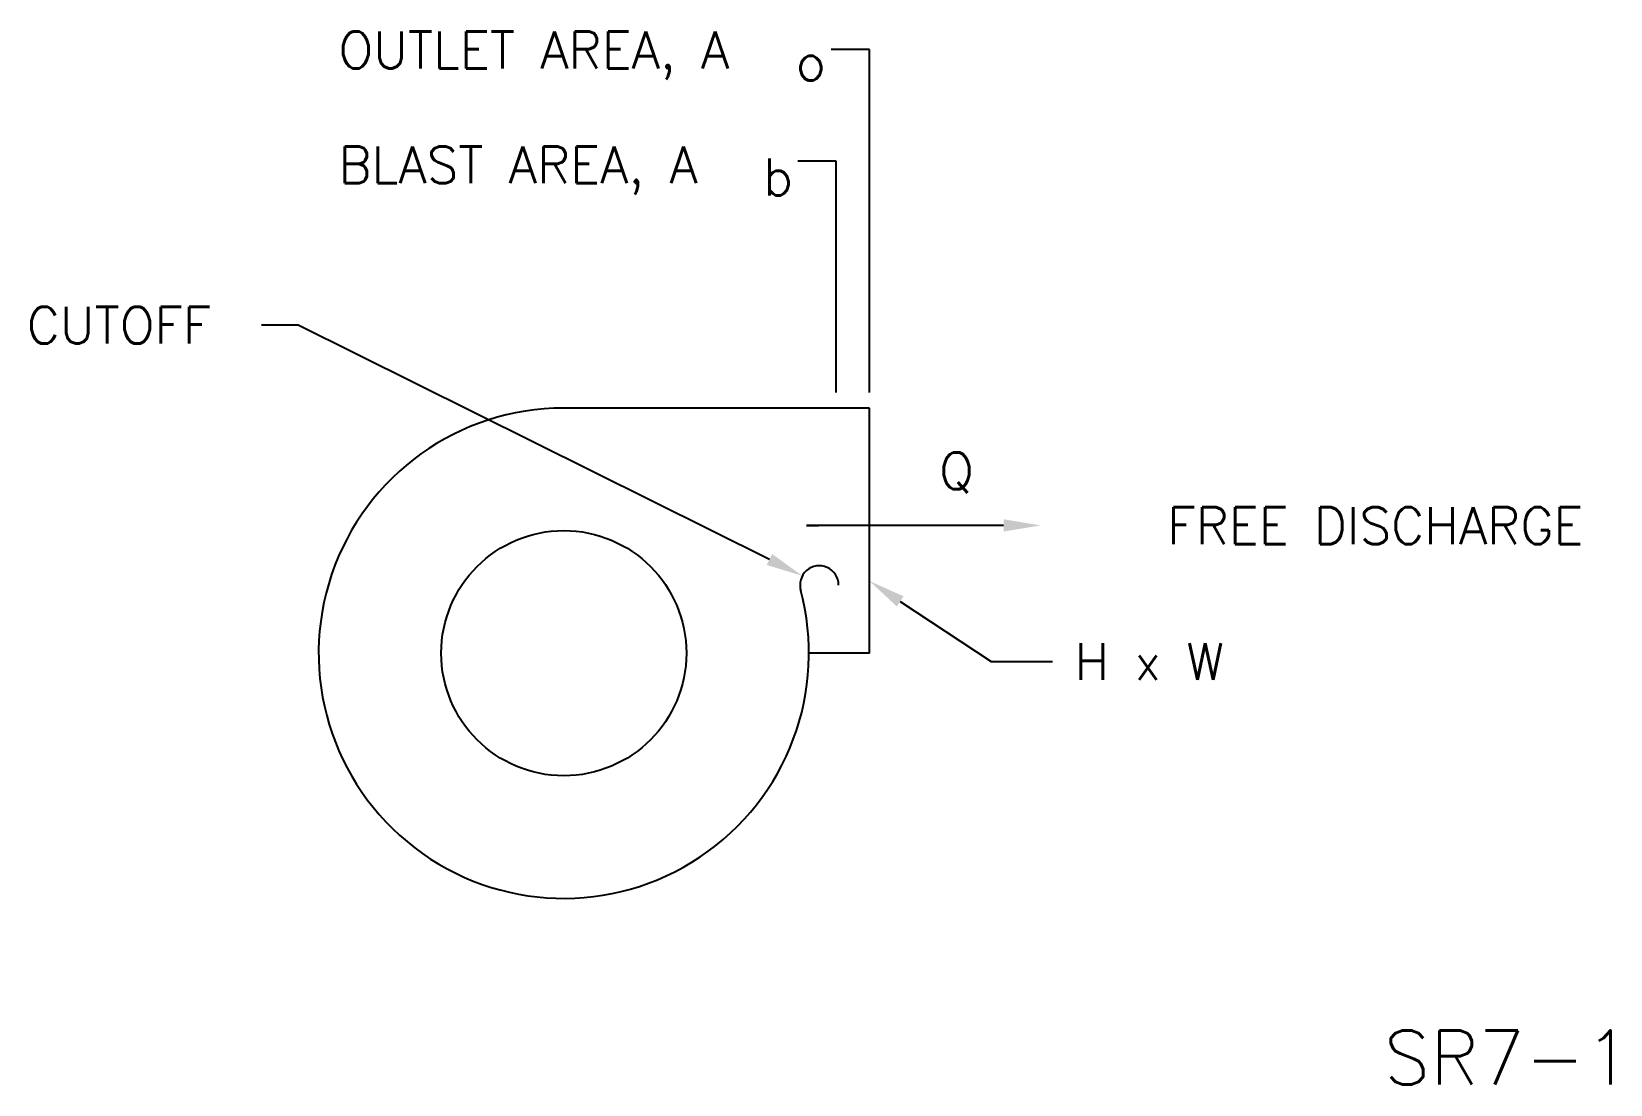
# Model space of a CAD drawing. Extents: x 2.22 to 8.66, y 2.06 to 6.36.
import ezdxf
from ezdxf.enums import TextEntityAlignment as Align

# ---------------------------------------------------------------- set-up
doc = ezdxf.new("R2010")
doc.units = 0
doc.header["$LTSCALE"] = 0.5
doc.header["$MEASUREMENT"] = 0
doc.layers.get('0').update_dxf_attribs({"linetype": 'CONTINUOUS'})
doc.layers.add('NUMBER', color=7, linetype='CONTINUOUS')
doc.styles.add('ROMANS', font='romans')

msp = doc.modelspace()

# ---------------------------------------------------------------- linework, layer by layer
for p, q in [((5.637, 6.2843), (5.48, 6.2843)), ((5.637, 6.0585), (5.637, 6.2843)), ((5.637, 5.5452), (5.637, 6.0585)), ((5.5011, 5.8288), (5.3442, 5.8288)), ((5.5011, 5.3155), (5.5011, 5.8288)), ((5.637, 4.8862), (5.637, 5.5452)), ((5.5011, 4.8862), (5.5011, 5.3155)), ((3.3064, 5.16), (3.1564, 5.16)), ((5.2285, 4.2045), (3.3064, 5.16)), ((5.637, 4.8224), (4.3897, 4.8224)), ((5.637, 3.8224), (5.637, 4.8224)), ((6.184, 4.3435), (5.3804, 4.3435)), ((5.3804, 4.3435), (5.4281, 4.3435)), ((5.762, 4.0337), (6.1328, 3.788)), ((5.637, 3.8224), (5.3897, 3.8224)), ((6.1328, 3.788), (6.3828, 3.788))]:
    msp.add_line(p, q)
msp.add_circle((4.3897, 3.8224), 0.5)
for centre, radius, start, end in [((4.3897, 3.8224), 1, 90, 15.06362), ((5.4319, 4.1002), 0.0786, 0, 196.70073)]:
    msp.add_arc(centre, radius, start, end)
for points in [[(6.184, 4.3685), (6.184, 4.3185), (6.334, 4.3435)], [(5.2396, 4.2269), (5.2174, 4.1821), (5.3628, 4.1378)], [(5.7482, 4.0129), (5.7758, 4.0545), (5.637, 4.1165)]]:
    msp.add_solid(points)

# ---------------------------------------------------------------- texts
at = {"style": 'ROMANS'}
for s, p in [('OUTLET AREA, A', (3.4708, 6.2078)), ('o', (5.3361, 6.1583)), ('BLAST AREA, A', (3.4708, 5.7391)), ('b', (5.2035, 5.6896)), ('CUTOFF', (2.1993, 5.085)), ('Q', (5.9206, 4.4912))]:
    msp.add_text(s, height=0.15, dxfattribs=at).set_placement(p)
for s, p in [('FREE DISCHARGE', (6.8518, 4.3424)), ('H x W', (6.4728, 3.788))]:
    msp.add_text(s, height=0.15, dxfattribs=at).set_placement(p, align=Align.MIDDLE_LEFT)
at = {"layer": 'NUMBER', "style": 'ROMANS'}
msp.add_text('SR7-1', height=0.22, dxfattribs=at).set_placement((7.7353, 2.0634))

doc.saveas('drawing.dxf')
